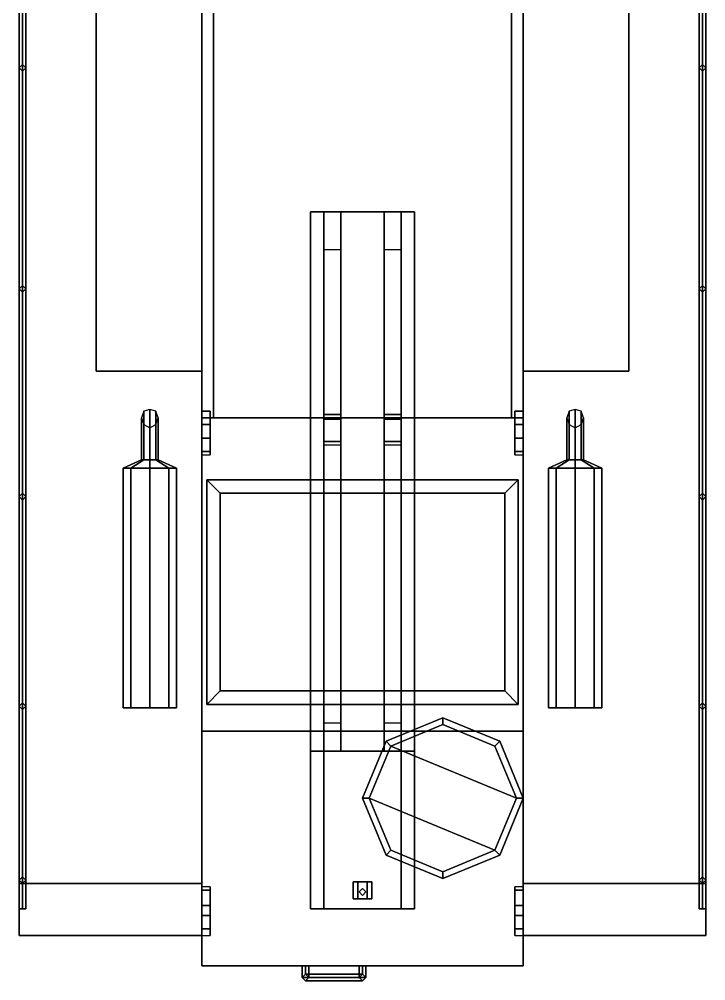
# Model space of a CAD drawing. Extents: x -2 to 2, y -5.7 to 5.8.
# Drawn here: x -2.05 to 2.05, y -5.69 to 0.05 of the extents above; entities that cross this region are included whole.
import ezdxf

# ---------------------------------------------------------------- set-up
doc = ezdxf.new("R2010")
doc.units = 0
doc.layers.get('0').update_dxf_attribs({"linetype": 'CONTINUOUS'})

msp = doc.modelspace()

# ---------------------------------------------------------------- linework, layer by layer
for points in [[(-0.96, 3.62, 0.3), (-0.96, -4.2, 0.3), (-0.96, -5.6, 0.71), (-0.96, 5.61, 0.88)], [(-0.96, 5.61, 0.88), (-0.96, -5.6, 0.71), (-0.96, -5.6, 1.4), (-0.96, 5.61, 1.4)], [(0.96, -5.6, 0.71), (0.96, -4.2, 0.3), (0.96, 3.62, 0.3), (0.96, 5.61, 0.88)], [(0.96, -5.6, 1.4), (0.96, -5.6, 0.71), (0.96, 5.61, 0.88), (0.96, 5.61, 1.4)], [(-2.05, 4.95, 1.61), (-2.05, -5.11, 1.61), (-2.05, -5.42, 1.72), (-2.05, 5.3, 1.72)], [(-2.05, 5.3, 1.72), (-2.05, -5.42, 1.72), (-0.96, -5.42, 1.72), (-0.96, 5.3, 1.72)], [(0.96, 5.3, 1.72), (0.96, -5.42, 1.72), (2.05, -5.42, 1.72), (2.05, 5.3, 1.72)], [(2.05, -5.42, 1.72), (2.05, -5.11, 1.61), (2.05, 4.95, 1.61), (2.05, 5.3, 1.72)], [(-0.96, 4.95, 1.61), (-0.96, -5.11, 1.61), (-2.05, -5.11, 1.61), (-2.05, 4.95, 1.61)], [(2.05, 4.95, 1.61), (2.05, -5.11, 1.61), (0.96, -5.11, 1.61), (0.96, 4.95, 1.61)], [(-0.96, 4.13, 2.35), (-0.96, -2.33, 2.35), (-0.89, -2.33, 2.35), (-0.89, 4.13, 2.35)], [(-0.96, 4.13, 1.4), (-0.96, -2.33, 1.4), (-0.96, -2.33, 2.35), (-0.96, 4.13, 2.35)], [(-0.89, 4.13, 1.4), (-0.89, -2.33, 1.4), (0.89, -2.33, 1.4), (0.89, 4.13, 1.4)], [(-0.89, -2.33, 2.35), (-0.89, -2.33, 1.4), (-0.89, 4.13, 1.4), (-0.89, 4.13, 2.35)], [(0.89, 4.13, 1.4), (0.89, -2.33, 1.4), (0.89, -2.33, 2.35), (0.89, 4.13, 2.35)], [(0.89, 4.13, 2.35), (0.89, -2.33, 2.35), (0.96, -2.33, 2.35), (0.96, 4.13, 2.35)], [(0.96, -2.33, 2.35), (0.96, -2.33, 1.4), (0.96, 4.13, 1.4), (0.96, 4.13, 2.35)], [(0.96, 3.62, 0.3), (0.96, -4.2, 0.3), (-0.96, -4.2, 0.3), (-0.96, 3.62, 0.3)], [(-1.59, 2.71, 1.72), (-1.59, -2.05, 1.72), (-1.59, -2.05, 2.35), (-1.59, 2.37, 2.35)], [(1.59, -2.05, 2.35), (1.59, -2.05, 1.72), (1.59, 2.71, 1.72), (1.59, 2.37, 2.35)], [(-2.05, -5.26, 3.27), (-2.03, -5.26, 3.29), (-2.03, 2.43, 3.29), (-2.05, 2.43, 3.27)], [(-2.03, -5.26, 3.25), (-2.05, -5.26, 3.27), (-2.05, 2.43, 3.27), (-2.03, 2.43, 3.25)], [(-2.03, -5.26, 3.29), (-2.01, -5.26, 3.27), (-2.01, 2.43, 3.27), (-2.03, 2.43, 3.29)], [(-2.01, -5.26, 3.27), (-2.03, -5.26, 3.25), (-2.03, 2.43, 3.25), (-2.01, 2.43, 3.27)], [(2.01, -5.26, 3.27), (2.03, -5.26, 3.29), (2.03, 2.43, 3.29), (2.01, 2.43, 3.27)], [(2.03, -5.26, 3.25), (2.01, -5.26, 3.27), (2.01, 2.43, 3.27), (2.03, 2.43, 3.25)], [(2.03, -5.26, 3.29), (2.05, -5.26, 3.27), (2.05, 2.43, 3.27), (2.03, 2.43, 3.29)], [(2.05, -5.26, 3.27), (2.03, -5.26, 3.25), (2.03, 2.43, 3.25), (2.05, 2.43, 3.27)], [(-2.05, 2.37, 2.35), (-2.05, -5.42, 2.35), (-0.96, -5.42, 2.35), (-0.96, 2.37, 2.35)], [(-0.96, 2.37, 2.24), (-0.96, -5.42, 2.24), (-2.05, -5.42, 2.24), (-2.05, 2.37, 2.24)], [(-2.05, 2.37, 2.24), (-2.05, -5.42, 2.24), (-2.05, -5.42, 2.35), (-2.05, 2.37, 2.35)], [(-1.59, 2.37, 2.35), (-1.59, -2.05, 2.35), (-0.96, -2.05, 2.35), (-0.96, 2.37, 2.35)], [(0.96, 2.37, 2.35), (0.96, -2.05, 2.35), (1.59, -2.05, 2.35), (1.59, 2.37, 2.35)], [(2.05, 2.37, 2.24), (2.05, -5.42, 2.24), (0.96, -5.42, 2.24), (0.96, 2.37, 2.24)], [(0.96, 2.37, 2.35), (0.96, -5.42, 2.35), (2.05, -5.42, 2.35), (2.05, 2.37, 2.35)], [(2.05, -5.42, 2.35), (2.05, -5.42, 2.24), (2.05, 2.37, 2.24), (2.05, 2.37, 2.35)], [(-2.03, -0.22, 2.35), (-2.05, -0.24, 2.35), (-2.05, -0.24, 3.27), (-2.03, -0.22, 3.25)], [(-2.01, -0.24, 2.35), (-2.03, -0.22, 2.35), (-2.03, -0.22, 3.25), (-2.01, -0.24, 3.27)], [(2.03, -0.22, 2.35), (2.01, -0.24, 2.35), (2.01, -0.24, 3.27), (2.03, -0.22, 3.25)], [(2.05, -0.24, 2.35), (2.03, -0.22, 2.35), (2.03, -0.22, 3.25), (2.05, -0.24, 3.27)], [(-2.05, -0.24, 2.35), (-2.03, -0.26, 2.35), (-2.03, -0.26, 3.25), (-2.05, -0.24, 3.27)], [(-2.03, -0.26, 2.35), (-2.01, -0.24, 2.35), (-2.01, -0.24, 3.27), (-2.03, -0.26, 3.25)], [(2.01, -0.24, 2.35), (2.03, -0.26, 2.35), (2.03, -0.26, 3.25), (2.01, -0.24, 3.27)], [(2.03, -0.26, 2.35), (2.05, -0.24, 2.35), (2.05, -0.24, 3.27), (2.03, -0.26, 3.25)], [(-0.23, -4.32, 3.2), (-0.23, -1.1, 3.2), (-0.31, -1.1, 3.3), (-0.31, -4.32, 3.3)], [(-0.23, -1.1, 3.2), (-0.23, -1.1, 3.09), (-0.31, -1.1, 3.25), (-0.31, -1.1, 3.3)], [(-0.31, -1.1, 3.3), (-0.31, -1.1, 3.25), (-0.31, -4.32, 3.25), (-0.31, -4.32, 3.3)], [(-0.31, -4.32, 3.25), (-0.31, -1.1, 3.25), (-0.23, -1.1, 3.09), (-0.23, -4.32, 3.09)], [(0.23, -1.1, 3.09), (0.23, -4.32, 3.09), (-0.23, -4.32, 3.09), (-0.23, -1.1, 3.09)], [(0.23, -1.1, 3.2), (0.23, -1.1, 3.09), (-0.23, -1.1, 3.09), (-0.23, -1.1, 3.2)], [(-0.23, -1.1, 3.2), (-0.23, -4.32, 3.2), (0.23, -4.32, 3.2), (0.23, -1.1, 3.2)], [(-0.23, -2.31, 2.77), (-0.23, -1.1, 3.04), (-0.23, -1.1, 2.83), (-0.23, -2.31, 2.63)], [(-0.13, -2.31, 2.77), (-0.13, -1.1, 3.04), (-0.23, -1.1, 3.04), (-0.23, -2.31, 2.77)], [(-0.23, -4.32, 3.09), (-0.23, -1.1, 3.09), (-0.23, -1.1, 2.99), (-0.23, -4.32, 2.99)], [(-0.23, -2.31, 2.63), (-0.23, -1.1, 2.83), (-0.13, -1.1, 2.83), (-0.13, -2.31, 2.63)], [(-0.23, -1.1, 2.83), (-0.23, -1.1, 3.09), (-0.13, -1.1, 3.09), (-0.13, -1.1, 2.83)], [(-0.13, -1.1, 2.83), (-0.13, -1.1, 3.04), (-0.13, -2.31, 2.77), (-0.13, -2.31, 2.63)], [(-0.13, -1.1, 2.99), (-0.13, -1.1, 3.09), (-0.13, -4.32, 3.09), (-0.13, -4.32, 2.99)], [(0.13, -2.31, 2.63), (0.13, -1.1, 2.83), (0.23, -1.1, 2.83), (0.23, -2.31, 2.63)], [(0.23, -2.31, 2.77), (0.23, -1.1, 3.04), (0.13, -1.1, 3.04), (0.13, -2.31, 2.77)], [(0.13, -2.31, 2.77), (0.13, -1.1, 3.04), (0.13, -1.1, 2.83), (0.13, -2.31, 2.63)], [(0.13, -4.32, 3.09), (0.13, -1.1, 3.09), (0.13, -1.1, 2.99), (0.13, -4.32, 2.99)], [(0.13, -1.1, 2.83), (0.13, -1.1, 3.09), (0.23, -1.1, 3.09), (0.23, -1.1, 2.83)], [(0.31, -1.1, 3.25), (0.31, -4.32, 3.25), (0.23, -4.32, 3.09), (0.23, -1.1, 3.09)], [(0.23, -1.1, 3.2), (0.23, -4.32, 3.2), (0.31, -4.32, 3.3), (0.31, -1.1, 3.3)], [(0.31, -1.1, 3.3), (0.31, -1.1, 3.25), (0.23, -1.1, 3.09), (0.23, -1.1, 3.2)], [(0.23, -1.1, 2.83), (0.23, -1.1, 3.04), (0.23, -2.31, 2.77), (0.23, -2.31, 2.63)], [(0.23, -1.1, 2.99), (0.23, -1.1, 3.09), (0.23, -4.32, 3.09), (0.23, -4.32, 2.99)], [(0.31, -4.32, 3.3), (0.31, -4.32, 3.25), (0.31, -1.1, 3.25), (0.31, -1.1, 3.3)], [(-0.13, -1.3241, 2.99), (-0.13, -4.1525, 2.99), (-0.23, -4.1525, 2.99), (-0.23, -1.3241, 2.99)], [(0.23, -1.3241, 2.99), (0.23, -4.1525, 2.99), (0.13, -4.1525, 2.99), (0.13, -1.3241, 2.99)], [(-2.03, -1.54, 2.35), (-2.05, -1.56, 2.35), (-2.05, -1.56, 3.27), (-2.03, -1.54, 3.25)], [(-2.01, -1.56, 2.35), (-2.03, -1.54, 2.35), (-2.03, -1.54, 3.25), (-2.01, -1.56, 3.27)], [(2.03, -1.54, 2.35), (2.01, -1.56, 2.35), (2.01, -1.56, 3.27), (2.03, -1.54, 3.25)], [(2.05, -1.56, 2.35), (2.03, -1.54, 2.35), (2.03, -1.54, 3.25), (2.05, -1.56, 3.27)], [(-2.05, -1.56, 2.35), (-2.03, -1.58, 2.35), (-2.03, -1.58, 3.25), (-2.05, -1.56, 3.27)], [(-2.03, -1.58, 2.35), (-2.01, -1.56, 2.35), (-2.01, -1.56, 3.27), (-2.03, -1.58, 3.25)], [(2.01, -1.56, 2.35), (2.03, -1.58, 2.35), (2.03, -1.58, 3.25), (2.01, -1.56, 3.27)], [(2.03, -1.58, 2.35), (2.05, -1.56, 2.35), (2.05, -1.56, 3.27), (2.03, -1.58, 3.25)], [(-1.59, -2.05, 2.35), (-1.59, -2.05, 1.72), (-0.96, -2.05, 1.72), (-0.96, -2.05, 2.35)], [(0.96, -2.05, 2.35), (0.96, -2.05, 1.72), (1.59, -2.05, 1.72), (1.59, -2.05, 2.35)], [(-1.3054, -2.29, 1.9654), (-1.32, -2.33, 1.93), (-1.32, -2.58, 1.93), (-1.3054, -2.58, 1.9654)], [(-1.27, -2.28, 1.98), (-1.3054, -2.29, 1.9654), (-1.3054, -2.58, 1.9654), (-1.27, -2.58, 1.98)], [(-1.2346, -2.29, 1.9654), (-1.27, -2.28, 1.98), (-1.27, -2.58, 1.98), (-1.2346, -2.58, 1.9654)], [(-1.22, -2.33, 1.93), (-1.2346, -2.29, 1.9654), (-1.2346, -2.58, 1.9654), (-1.22, -2.58, 1.93)], [(-0.91, -2.29, 2.48), (-0.91, -2.29, 2.35), (-0.96, -2.29, 2.35), (-0.96, -2.29, 2.48)], [(-0.91, -2.37, 2.55), (-0.91, -2.29, 2.48), (-0.96, -2.29, 2.48), (-0.96, -2.37, 2.55)], [(-0.96, -2.37, 2.55), (-0.96, -2.29, 2.48), (-0.96, -2.53, 2.48), (-0.96, -2.45, 2.55)], [(-0.96, -2.29, 2.48), (-0.96, -2.29, 2.35), (-0.96, -2.55, 2.35), (-0.96, -2.53, 2.48)], [(-0.91, -2.53, 2.48), (-0.91, -2.29, 2.48), (-0.91, -2.37, 2.55), (-0.91, -2.45, 2.55)], [(-0.91, -2.55, 2.35), (-0.91, -2.29, 2.35), (-0.91, -2.29, 2.48), (-0.91, -2.53, 2.48)], [(0.91, -2.29, 2.48), (0.91, -2.29, 2.35), (0.91, -2.55, 2.35), (0.91, -2.53, 2.48)], [(0.91, -2.37, 2.55), (0.91, -2.29, 2.48), (0.91, -2.53, 2.48), (0.91, -2.45, 2.55)], [(0.96, -2.37, 2.55), (0.96, -2.29, 2.48), (0.91, -2.29, 2.48), (0.91, -2.37, 2.55)], [(0.96, -2.29, 2.48), (0.96, -2.29, 2.35), (0.91, -2.29, 2.35), (0.91, -2.29, 2.48)], [(0.96, -2.55, 2.35), (0.96, -2.29, 2.35), (0.96, -2.29, 2.48), (0.96, -2.53, 2.48)], [(0.96, -2.53, 2.48), (0.96, -2.29, 2.48), (0.96, -2.37, 2.55), (0.96, -2.45, 2.55)], [(1.2346, -2.29, 1.9654), (1.22, -2.33, 1.93), (1.22, -2.58, 1.93), (1.2346, -2.58, 1.9654)], [(1.27, -2.28, 1.98), (1.2346, -2.29, 1.9654), (1.2346, -2.58, 1.9654), (1.27, -2.58, 1.98)], [(1.3054, -2.29, 1.9654), (1.27, -2.28, 1.98), (1.27, -2.58, 1.98), (1.3054, -2.58, 1.9654)], [(1.32, -2.33, 1.93), (1.3054, -2.29, 1.9654), (1.3054, -2.58, 1.9654), (1.32, -2.58, 1.93)], [(-1.32, -2.33, 1.93), (-1.3054, -2.37, 1.8946), (-1.3054, -2.58, 1.8946), (-1.32, -2.58, 1.93)], [(-1.2346, -2.37, 1.8946), (-1.22, -2.33, 1.93), (-1.22, -2.58, 1.93), (-1.2346, -2.58, 1.8946)], [(-0.96, -2.33, 1.4), (-0.96, -5.6, 1.4), (-0.96, -5.6, 2.35), (-0.96, -2.33, 2.35)], [(-0.96, -2.33, 2.35), (-0.96, -5.6, 2.35), (0.96, -5.6, 2.35), (0.96, -2.33, 2.35)], [(0.89, -2.33, 2.35), (0.89, -2.33, 1.4), (-0.89, -2.33, 1.4), (-0.89, -2.33, 2.35)], [(-0.23, -2.31, 2.63), (-0.23, -2.34, 2.35), (-0.23, -2.49, 2.35), (-0.23, -2.47, 2.65)], [(-0.13, -2.31, 2.63), (-0.13, -2.34, 2.35), (-0.23, -2.34, 2.35), (-0.23, -2.31, 2.63)], [(-0.23, -4.32, 3.01), (-0.23, -2.31, 2.77), (-0.23, -2.31, 2.63), (-0.23, -4.32, 2.88)], [(-0.13, -4.32, 3.01), (-0.13, -2.31, 2.77), (-0.23, -2.31, 2.77), (-0.23, -4.32, 3.01)], [(-0.13, -2.49, 2.35), (-0.13, -2.34, 2.35), (-0.13, -2.31, 2.63), (-0.13, -2.47, 2.65)], [(-0.13, -2.31, 2.63), (-0.13, -2.31, 2.77), (-0.13, -4.32, 3.01), (-0.13, -4.32, 2.88)], [(0.23, -4.32, 3.01), (0.23, -2.31, 2.77), (0.13, -2.31, 2.77), (0.13, -4.32, 3.01)], [(0.13, -4.32, 3.01), (0.13, -2.31, 2.77), (0.13, -2.31, 2.63), (0.13, -4.32, 2.88)], [(0.13, -2.31, 2.63), (0.13, -2.34, 2.35), (0.13, -2.49, 2.35), (0.13, -2.47, 2.65)], [(0.23, -2.31, 2.63), (0.23, -2.34, 2.35), (0.13, -2.34, 2.35), (0.13, -2.31, 2.63)], [(0.23, -2.31, 2.63), (0.23, -2.31, 2.77), (0.23, -4.32, 3.01), (0.23, -4.32, 2.88)], [(0.23, -2.49, 2.35), (0.23, -2.34, 2.35), (0.23, -2.31, 2.63), (0.23, -2.47, 2.65)], [(0.96, -5.6, 2.35), (0.96, -5.6, 1.4), (0.96, -2.33, 1.4), (0.96, -2.33, 2.35)], [(1.22, -2.33, 1.93), (1.2346, -2.37, 1.8946), (1.2346, -2.58, 1.8946), (1.22, -2.58, 1.93)], [(1.3054, -2.37, 1.8946), (1.32, -2.33, 1.93), (1.32, -2.58, 1.93), (1.3054, -2.58, 1.8946)], [(-1.3054, -2.37, 1.8946), (-1.27, -2.39, 1.88), (-1.27, -2.58, 1.88), (-1.3054, -2.58, 1.8946)], [(-1.27, -2.39, 1.88), (-1.2346, -2.37, 1.8946), (-1.2346, -2.58, 1.8946), (-1.27, -2.58, 1.88)], [(-0.91, -2.45, 2.55), (-0.91, -2.37, 2.55), (-0.96, -2.37, 2.55), (-0.96, -2.45, 2.55)], [(0.96, -2.45, 2.55), (0.96, -2.37, 2.55), (0.91, -2.37, 2.55), (0.91, -2.45, 2.55)], [(1.2346, -2.37, 1.8946), (1.27, -2.39, 1.88), (1.27, -2.58, 1.88), (1.2346, -2.58, 1.8946)], [(1.27, -2.39, 1.88), (1.3054, -2.37, 1.8946), (1.3054, -2.58, 1.8946), (1.27, -2.58, 1.88)], [(-0.96, -2.45, 2.55), (-0.96, -2.53, 2.48), (-0.91, -2.53, 2.48), (-0.91, -2.45, 2.55)], [(0.91, -2.45, 2.55), (0.91, -2.53, 2.48), (0.96, -2.53, 2.48), (0.96, -2.45, 2.55)], [(-0.13, -2.47, 2.6499), (-0.13, -4.32, 2.88), (-0.23, -4.32, 2.88), (-0.23, -2.47, 2.6499)], [(-0.13, -2.49, 2.35), (-0.13, -2.47, 2.65), (-0.23, -2.47, 2.65), (-0.23, -2.49, 2.35)], [(0.23, -2.49, 2.35), (0.23, -2.47, 2.65), (0.13, -2.47, 2.65), (0.13, -2.49, 2.35)], [(0.23, -2.47, 2.6499), (0.23, -4.32, 2.88), (0.13, -4.32, 2.88), (0.13, -2.47, 2.6499)], [(-1.43, -2.63, 1.93), (-1.3831, -2.63, 2.0431), (-1.3054, -2.58, 1.9654), (-1.32, -2.58, 1.93)], [(-1.3831, -2.63, 1.8169), (-1.43, -2.63, 1.93), (-1.32, -2.58, 1.93), (-1.3054, -2.58, 1.8946)], [(-1.3831, -2.63, 2.0431), (-1.27, -2.63, 2.09), (-1.27, -2.58, 1.98), (-1.3054, -2.58, 1.9654)], [(-1.27, -2.63, 1.77), (-1.3831, -2.63, 1.8169), (-1.3054, -2.58, 1.8946), (-1.27, -2.58, 1.88)], [(-1.27, -2.63, 2.09), (-1.1569, -2.63, 2.0431), (-1.2346, -2.58, 1.9654), (-1.27, -2.58, 1.98)], [(-1.1569, -2.63, 1.8169), (-1.27, -2.63, 1.77), (-1.27, -2.58, 1.88), (-1.2346, -2.58, 1.8946)], [(-1.1569, -2.63, 2.0431), (-1.11, -2.63, 1.93), (-1.22, -2.58, 1.93), (-1.2346, -2.58, 1.9654)], [(-1.11, -2.63, 1.93), (-1.1569, -2.63, 1.8169), (-1.2346, -2.58, 1.8946), (-1.22, -2.58, 1.93)], [(-0.96, -2.53, 2.48), (-0.96, -2.55, 2.35), (-0.91, -2.55, 2.35), (-0.91, -2.53, 2.48)], [(0.91, -2.53, 2.48), (0.91, -2.55, 2.35), (0.96, -2.55, 2.35), (0.96, -2.53, 2.48)], [(1.1569, -2.63, 1.8169), (1.11, -2.63, 1.93), (1.22, -2.58, 1.93), (1.2346, -2.58, 1.8946)], [(1.11, -2.63, 1.93), (1.1569, -2.63, 2.0431), (1.2346, -2.58, 1.9654), (1.22, -2.58, 1.93)], [(1.27, -2.63, 1.77), (1.1569, -2.63, 1.8169), (1.2346, -2.58, 1.8946), (1.27, -2.58, 1.88)], [(1.1569, -2.63, 2.0431), (1.27, -2.63, 2.09), (1.27, -2.58, 1.98), (1.2346, -2.58, 1.9654)], [(1.3831, -2.63, 1.8169), (1.27, -2.63, 1.77), (1.27, -2.58, 1.88), (1.3054, -2.58, 1.8946)], [(1.27, -2.63, 2.09), (1.3831, -2.63, 2.0431), (1.3054, -2.58, 1.9654), (1.27, -2.58, 1.98)], [(1.43, -2.63, 1.93), (1.3831, -2.63, 1.8169), (1.3054, -2.58, 1.8946), (1.32, -2.58, 1.93)], [(1.3831, -2.63, 2.0431), (1.43, -2.63, 1.93), (1.32, -2.58, 1.93), (1.3054, -2.58, 1.9654)], [(-1.43, -2.63, 1.93), (-1.3831, -2.63, 1.8169), (-1.3831, -4.06, 1.8169), (-1.43, -4.06, 1.93)], [(-1.3831, -2.63, 2.0431), (-1.43, -2.63, 1.93), (-1.43, -4.06, 1.93), (-1.3831, -4.06, 2.0431)], [(-1.3831, -2.63, 1.8169), (-1.27, -2.63, 1.77), (-1.27, -4.06, 1.77), (-1.3831, -4.06, 1.8169)], [(-1.27, -2.63, 2.09), (-1.3831, -2.63, 2.0431), (-1.3831, -4.06, 2.0431), (-1.27, -4.06, 2.09)], [(-1.27, -2.63, 1.77), (-1.1569, -2.63, 1.8169), (-1.1569, -4.06, 1.8169), (-1.27, -4.06, 1.77)], [(-1.1569, -2.63, 2.0431), (-1.27, -2.63, 2.09), (-1.27, -4.06, 2.09), (-1.1569, -4.06, 2.0431)], [(-1.1569, -2.63, 1.8169), (-1.11, -2.63, 1.93), (-1.11, -4.06, 1.93), (-1.1569, -4.06, 1.8169)], [(-1.11, -2.63, 1.93), (-1.1569, -2.63, 2.0431), (-1.1569, -4.06, 2.0431), (-1.11, -4.06, 1.93)], [(1.1569, -2.63, 2.0431), (1.11, -2.63, 1.93), (1.11, -4.06, 1.93), (1.1569, -4.06, 2.0431)], [(1.11, -2.63, 1.93), (1.1569, -2.63, 1.8169), (1.1569, -4.06, 1.8169), (1.11, -4.06, 1.93)], [(1.27, -2.63, 2.09), (1.1569, -2.63, 2.0431), (1.1569, -4.06, 2.0431), (1.27, -4.06, 2.09)], [(1.1569, -2.63, 1.8169), (1.27, -2.63, 1.77), (1.27, -4.06, 1.77), (1.1569, -4.06, 1.8169)], [(1.3831, -2.63, 2.0431), (1.27, -2.63, 2.09), (1.27, -4.06, 2.09), (1.3831, -4.06, 2.0431)], [(1.27, -2.63, 1.77), (1.3831, -2.63, 1.8169), (1.3831, -4.06, 1.8169), (1.27, -4.06, 1.77)], [(1.43, -2.63, 1.93), (1.3831, -2.63, 2.0431), (1.3831, -4.06, 2.0431), (1.43, -4.06, 1.93)], [(1.3831, -2.63, 1.8169), (1.43, -2.63, 1.93), (1.43, -4.06, 1.93), (1.3831, -4.06, 1.8169)], [(-0.93, -2.7, 2.35), (-0.93, -4.04, 2.35), (-0.93, -4.04, 2.59), (-0.93, -2.7, 2.59)], [(0.93, -2.7, 2.59), (0.93, -2.7, 2.35), (-0.93, -2.7, 2.35), (-0.93, -2.7, 2.59)], [(-0.93, -2.7, 2.59), (-0.93, -4.04, 2.59), (-0.85, -3.96, 2.69), (-0.85, -2.78, 2.69)], [(0.85, -2.78, 2.69), (0.93, -2.7, 2.59), (-0.93, -2.7, 2.59), (-0.85, -2.78, 2.69)], [(0.85, -3.96, 2.69), (0.93, -4.04, 2.59), (0.93, -2.7, 2.59), (0.85, -2.78, 2.69)], [(0.93, -4.04, 2.59), (0.93, -4.04, 2.35), (0.93, -2.7, 2.35), (0.93, -2.7, 2.59)], [(-2.03, -2.78, 2.35), (-2.05, -2.8, 2.35), (-2.05, -2.8, 3.27), (-2.03, -2.78, 3.25)], [(-2.05, -2.8, 2.35), (-2.03, -2.82, 2.35), (-2.03, -2.82, 3.25), (-2.05, -2.8, 3.27)], [(-2.01, -2.8, 2.35), (-2.03, -2.78, 2.35), (-2.03, -2.78, 3.25), (-2.01, -2.8, 3.27)], [(-2.03, -2.82, 2.35), (-2.01, -2.8, 2.35), (-2.01, -2.8, 3.27), (-2.03, -2.82, 3.25)], [(-0.85, -2.78, 2.69), (-0.85, -3.96, 2.69), (0.85, -3.96, 2.69), (0.85, -2.78, 2.69)], [(2.03, -2.78, 2.35), (2.01, -2.8, 2.35), (2.01, -2.8, 3.27), (2.03, -2.78, 3.25)], [(2.01, -2.8, 2.35), (2.03, -2.82, 2.35), (2.03, -2.82, 3.25), (2.01, -2.8, 3.27)], [(2.05, -2.8, 2.35), (2.03, -2.78, 2.35), (2.03, -2.78, 3.25), (2.05, -2.8, 3.27)], [(2.03, -2.82, 2.35), (2.05, -2.8, 2.35), (2.05, -2.8, 3.27), (2.03, -2.82, 3.25)], [(-0.85, -3.96, 2.69), (-0.93, -4.04, 2.59), (0.93, -4.04, 2.59), (0.85, -3.96, 2.69)], [(-2.03, -4.03, 2.35), (-2.05, -4.05, 2.35), (-2.05, -4.05, 3.27), (-2.03, -4.03, 3.25)], [(-2.05, -4.05, 2.35), (-2.03, -4.07, 2.35), (-2.03, -4.07, 3.25), (-2.05, -4.05, 3.27)], [(-2.01, -4.05, 2.35), (-2.03, -4.03, 2.35), (-2.03, -4.03, 3.25), (-2.01, -4.05, 3.27)], [(-2.03, -4.07, 2.35), (-2.01, -4.05, 2.35), (-2.01, -4.05, 3.27), (-2.03, -4.07, 3.25)], [(-1.1569, -4.06, 1.8169), (-1.43, -4.06, 1.93), (-1.3831, -4.06, 1.8169), (-1.27, -4.06, 1.77)], [(-1.11, -4.06, 1.93), (-1.3831, -4.06, 2.0431), (-1.43, -4.06, 1.93), (-1.1569, -4.06, 1.8169)], [(-1.1569, -4.06, 2.0431), (-1.27, -4.06, 2.09), (-1.3831, -4.06, 2.0431), (-1.11, -4.06, 1.93)], [(-0.93, -4.04, 2.59), (-0.93, -4.04, 2.35), (0.93, -4.04, 2.35), (0.93, -4.04, 2.59)], [(1.43, -4.06, 1.93), (1.1569, -4.06, 2.0431), (1.11, -4.06, 1.93), (1.3831, -4.06, 1.8169)], [(1.3831, -4.06, 1.8169), (1.11, -4.06, 1.93), (1.1569, -4.06, 1.8169), (1.27, -4.06, 1.77)], [(1.3831, -4.06, 2.0431), (1.27, -4.06, 2.09), (1.1569, -4.06, 2.0431), (1.43, -4.06, 1.93)], [(2.03, -4.03, 2.35), (2.01, -4.05, 2.35), (2.01, -4.05, 3.27), (2.03, -4.03, 3.25)], [(2.01, -4.05, 2.35), (2.03, -4.07, 2.35), (2.03, -4.07, 3.25), (2.01, -4.05, 3.27)], [(2.05, -4.05, 2.35), (2.03, -4.03, 2.35), (2.03, -4.03, 3.25), (2.05, -4.05, 3.27)], [(2.03, -4.07, 2.35), (2.05, -4.05, 2.35), (2.05, -4.05, 3.27), (2.03, -4.07, 3.25)], [(0.48, -4.12, 2.69), (0.1406, -4.2606, 2.69), (0.1689, -4.2889, 2.72), (0.48, -4.16, 2.72)], [(0.48, -4.12, 2.35), (0.1406, -4.2606, 2.35), (0.1406, -4.2606, 2.69), (0.48, -4.12, 2.69)], [(0.8194, -4.2606, 2.69), (0.48, -4.12, 2.69), (0.48, -4.16, 2.72), (0.7911, -4.2889, 2.72)], [(0.8194, -4.2606, 2.35), (0.48, -4.12, 2.35), (0.48, -4.12, 2.69), (0.8194, -4.2606, 2.69)], [(0.7911, -4.2889, 2.72), (0.48, -4.16, 2.72), (0.1689, -4.2889, 2.72), (0.92, -4.6, 2.72)], [(-0.96, -5.6, 0.71), (-0.96, -4.2, 0.3), (0.96, -4.2, 0.3), (0.96, -5.6, 0.71)], [(0.1406, -4.2606, 2.69), (0, -4.6, 2.69), (0.04, -4.6, 2.72), (0.1689, -4.2889, 2.72)], [(0.1406, -4.2606, 2.35), (0, -4.6, 2.35), (0, -4.6, 2.69), (0.1406, -4.2606, 2.69)], [(0.92, -4.6, 2.72), (0.1689, -4.2889, 2.72), (0.04, -4.6, 2.72), (0.7911, -4.9111, 2.72)], [(0.96, -4.6, 2.69), (0.8194, -4.2606, 2.69), (0.7911, -4.2889, 2.72), (0.92, -4.6, 2.72)], [(0.96, -4.6, 2.35), (0.8194, -4.2606, 2.35), (0.8194, -4.2606, 2.69), (0.96, -4.6, 2.69)], [(-0.23, -5.26, 3.2), (-0.23, -4.32, 3.2), (-0.31, -4.32, 3.3), (-0.31, -5.26, 3.3)], [(-0.31, -5.26, 3.25), (-0.31, -4.32, 3.25), (-0.23, -4.32, 3.09), (-0.23, -5.26, 3.13)], [(-0.31, -4.32, 3.3), (-0.31, -4.32, 3.25), (-0.31, -5.26, 3.25), (-0.31, -5.26, 3.3)], [(-0.23, -4.32, 3.2), (-0.23, -5.26, 3.2), (0.23, -5.26, 3.2), (0.23, -4.32, 3.2)], [(0.23, -4.32, 3.09), (0.23, -5.26, 3.13), (-0.23, -5.26, 3.13), (-0.23, -4.32, 3.09)], [(-0.13, -4.32, 2.88), (-0.13, -4.32, 3.09), (-0.23, -4.32, 3.09), (-0.23, -4.32, 2.88)], [(0.23, -4.32, 2.88), (0.23, -4.32, 3.09), (0.13, -4.32, 3.09), (0.13, -4.32, 2.88)], [(0.23, -4.32, 3.2), (0.23, -5.26, 3.2), (0.31, -5.26, 3.3), (0.31, -4.32, 3.3)], [(0.31, -4.32, 3.25), (0.31, -5.26, 3.25), (0.23, -5.26, 3.13), (0.23, -4.32, 3.09)], [(0.31, -5.26, 3.3), (0.31, -5.26, 3.25), (0.31, -4.32, 3.25), (0.31, -4.32, 3.3)], [(0, -4.6, 2.69), (0.1406, -4.9394, 2.69), (0.1689, -4.9111, 2.72), (0.04, -4.6, 2.72)], [(0, -4.6, 2.35), (0.1406, -4.9394, 2.35), (0.1406, -4.9394, 2.69), (0, -4.6, 2.69)], [(0.7911, -4.9111, 2.72), (0.04, -4.6, 2.72), (0.1689, -4.9111, 2.72), (0.48, -5.04, 2.72)], [(0.8194, -4.9394, 2.69), (0.96, -4.6, 2.69), (0.92, -4.6, 2.72), (0.7911, -4.9111, 2.72)], [(0.8194, -4.9394, 2.35), (0.96, -4.6, 2.35), (0.96, -4.6, 2.69), (0.8194, -4.9394, 2.69)], [(0.1406, -4.9394, 2.69), (0.48, -5.08, 2.69), (0.48, -5.04, 2.72), (0.1689, -4.9111, 2.72)], [(0.48, -5.08, 2.69), (0.8194, -4.9394, 2.69), (0.7911, -4.9111, 2.72), (0.48, -5.04, 2.72)], [(0.1406, -4.9394, 2.35), (0.48, -5.08, 2.35), (0.48, -5.08, 2.69), (0.1406, -4.9394, 2.69)], [(0.48, -5.08, 2.35), (0.8194, -4.9394, 2.35), (0.8194, -4.9394, 2.69), (0.48, -5.08, 2.69)], [(-2.03, -5.07, 2.35), (-2.05, -5.09, 2.35), (-2.05, -5.09, 3.27), (-2.03, -5.07, 3.25)], [(-2.05, -5.09, 2.35), (-2.03, -5.11, 2.35), (-2.03, -5.11, 3.25), (-2.05, -5.09, 3.27)], [(-2.01, -5.09, 2.35), (-2.03, -5.07, 2.35), (-2.03, -5.07, 3.25), (-2.01, -5.09, 3.27)], [(-2.03, -5.11, 2.35), (-2.01, -5.09, 2.35), (-2.01, -5.09, 3.27), (-2.03, -5.11, 3.25)], [(-0.0275, -5.1, 3.5876), (-0.055, -5.1, 3.54), (-0.055, -5.2, 3.54), (-0.0275, -5.2, 3.5876)], [(-0.055, -5.1, 3.54), (-0.0275, -5.1, 3.4924), (-0.0275, -5.2, 3.4924), (-0.055, -5.2, 3.54)], [(0.055, -5.1, 3.54), (-0.055, -5.1, 3.54), (-0.0275, -5.1, 3.5876), (0.0275, -5.1, 3.5876)], [(0.0275, -5.1, 3.4924), (-0.0275, -5.1, 3.4924), (-0.055, -5.1, 3.54), (0.055, -5.1, 3.54)], [(0.0275, -5.1, 3.5876), (-0.0275, -5.1, 3.5876), (-0.0275, -5.2, 3.5876), (0.0275, -5.2, 3.5876)], [(-0.0275, -5.1, 3.4924), (0.0275, -5.1, 3.4924), (0.0275, -5.2, 3.4924), (-0.0275, -5.2, 3.4924)], [(0.055, -5.1, 3.54), (0.0275, -5.1, 3.5876), (0.0275, -5.2, 3.5876), (0.055, -5.2, 3.54)], [(0.0275, -5.1, 3.4924), (0.055, -5.1, 3.54), (0.055, -5.2, 3.54), (0.0275, -5.2, 3.4924)], [(2.03, -5.07, 2.35), (2.01, -5.09, 2.35), (2.01, -5.09, 3.27), (2.03, -5.07, 3.25)], [(2.01, -5.09, 2.35), (2.03, -5.11, 2.35), (2.03, -5.11, 3.25), (2.01, -5.09, 3.27)], [(2.05, -5.09, 2.35), (2.03, -5.07, 2.35), (2.03, -5.07, 3.25), (2.05, -5.09, 3.27)], [(2.03, -5.11, 2.35), (2.05, -5.09, 2.35), (2.05, -5.09, 3.27), (2.03, -5.11, 3.25)], [(-2.05, -5.42, 1.72), (-2.05, -5.11, 1.61), (-0.96, -5.11, 1.61), (-0.96, -5.42, 1.72)], [(-0.96, -5.15, 2.48), (-0.96, -5.13, 2.35), (-0.96, -5.42, 2.35), (-0.96, -5.38, 2.48)], [(-0.91, -5.15, 2.48), (-0.91, -5.13, 2.35), (-0.96, -5.13, 2.35), (-0.96, -5.15, 2.48)], [(-0.96, -5.24, 2.57), (-0.96, -5.15, 2.48), (-0.96, -5.38, 2.48), (-0.96, -5.3, 2.57)], [(-0.91, -5.24, 2.57), (-0.91, -5.15, 2.48), (-0.96, -5.15, 2.48), (-0.96, -5.24, 2.57)], [(-0.91, -5.42, 2.35), (-0.91, -5.13, 2.35), (-0.91, -5.15, 2.48), (-0.91, -5.38, 2.48)], [(-0.91, -5.38, 2.48), (-0.91, -5.15, 2.48), (-0.91, -5.24, 2.57), (-0.91, -5.3, 2.57)], [(0, -5.14, 3.2), (-0.02, -5.16, 3.2), (-0.02, -5.16, 3.5), (0, -5.14, 3.5)], [(-0.02, -5.16, 3.2), (0, -5.18, 3.2), (0, -5.18, 3.5), (-0.02, -5.16, 3.5)], [(0.02, -5.16, 3.2), (0, -5.14, 3.2), (0, -5.14, 3.5), (0.02, -5.16, 3.5)], [(0, -5.18, 3.2), (0.02, -5.16, 3.2), (0.02, -5.16, 3.5), (0, -5.18, 3.5)], [(0.96, -5.15, 2.48), (0.96, -5.13, 2.35), (0.91, -5.13, 2.35), (0.91, -5.15, 2.48)], [(0.91, -5.15, 2.48), (0.91, -5.13, 2.35), (0.91, -5.42, 2.35), (0.91, -5.38, 2.48)], [(0.96, -5.24, 2.57), (0.96, -5.15, 2.48), (0.91, -5.15, 2.48), (0.91, -5.24, 2.57)], [(0.91, -5.24, 2.57), (0.91, -5.15, 2.48), (0.91, -5.38, 2.48), (0.91, -5.3, 2.57)], [(0.96, -5.42, 1.72), (0.96, -5.11, 1.61), (2.05, -5.11, 1.61), (2.05, -5.42, 1.72)], [(0.96, -5.42, 2.35), (0.96, -5.13, 2.35), (0.96, -5.15, 2.48), (0.96, -5.38, 2.48)], [(0.96, -5.38, 2.48), (0.96, -5.15, 2.48), (0.96, -5.24, 2.57), (0.96, -5.3, 2.57)], [(0.0275, -5.2, 3.5876), (-0.0275, -5.2, 3.5876), (-0.055, -5.2, 3.54), (0.055, -5.2, 3.54)], [(0.055, -5.2, 3.54), (-0.055, -5.2, 3.54), (-0.0275, -5.2, 3.4924), (0.0275, -5.2, 3.4924)], [(-2.03, -5.26, 3.25), (-2.01, -5.26, 3.27), (-2.03, -5.26, 3.29), (-2.05, -5.26, 3.27)], [(-0.91, -5.3, 2.57), (-0.91, -5.24, 2.57), (-0.96, -5.24, 2.57), (-0.96, -5.3, 2.57)], [(-0.31, -5.26, 3.3), (-0.31, -5.26, 3.25), (-0.23, -5.26, 3.13), (-0.23, -5.26, 3.2)], [(-0.23, -5.26, 3.2), (-0.23, -5.26, 3.13), (0.23, -5.26, 3.13), (0.23, -5.26, 3.2)], [(0.23, -5.26, 3.2), (0.23, -5.26, 3.13), (0.31, -5.26, 3.25), (0.31, -5.26, 3.3)], [(0.96, -5.3, 2.57), (0.96, -5.24, 2.57), (0.91, -5.24, 2.57), (0.91, -5.3, 2.57)], [(2.03, -5.26, 3.25), (2.05, -5.26, 3.27), (2.03, -5.26, 3.29), (2.01, -5.26, 3.27)], [(-0.96, -5.3, 2.57), (-0.96, -5.38, 2.48), (-0.91, -5.38, 2.48), (-0.91, -5.3, 2.57)], [(0.91, -5.3, 2.57), (0.91, -5.38, 2.48), (0.96, -5.38, 2.48), (0.96, -5.3, 2.57)], [(-0.96, -5.38, 2.48), (-0.96, -5.42, 2.35), (-0.91, -5.42, 2.35), (-0.91, -5.38, 2.48)], [(0.91, -5.38, 2.48), (0.91, -5.42, 2.35), (0.96, -5.42, 2.35), (0.96, -5.38, 2.48)], [(-2.05, -5.42, 2.35), (-2.05, -5.42, 2.24), (-0.96, -5.42, 2.24), (-0.96, -5.42, 2.35)], [(0.96, -5.42, 2.35), (0.96, -5.42, 2.24), (2.05, -5.42, 2.24), (2.05, -5.42, 2.35)], [(-0.96, -5.6, 1.4), (-0.96, -5.6, 0.71), (0.96, -5.6, 0.71), (0.96, -5.6, 1.4)], [(-0.96, -5.6, 2.35), (-0.96, -5.6, 1.4), (0.96, -5.6, 1.4), (0.96, -5.6, 2.35)], [(-0.36, -5.6, 1.42), (-0.34, -5.6, 1.4), (-0.34, -5.65, 1.4), (-0.36, -5.67, 1.42)], [(-0.34, -5.6, 1.44), (-0.36, -5.6, 1.42), (-0.36, -5.67, 1.42), (-0.34, -5.65, 1.44)], [(-0.36, -5.6, 2.24), (-0.34, -5.6, 2.22), (-0.34, -5.65, 2.22), (-0.36, -5.67, 2.24)], [(-0.34, -5.6, 2.26), (-0.36, -5.6, 2.24), (-0.36, -5.67, 2.24), (-0.34, -5.65, 2.26)], [(-0.34, -5.6, 1.4), (-0.32, -5.6, 1.42), (-0.32, -5.67, 1.42), (-0.34, -5.65, 1.4)], [(-0.32, -5.6, 1.42), (-0.34, -5.6, 1.44), (-0.34, -5.65, 1.44), (-0.32, -5.67, 1.42)], [(-0.34, -5.6, 2.22), (-0.32, -5.6, 2.24), (-0.32, -5.67, 2.24), (-0.34, -5.65, 2.22)], [(-0.32, -5.6, 2.24), (-0.34, -5.6, 2.26), (-0.34, -5.65, 2.26), (-0.32, -5.67, 2.24)], [(-0.02, -5.6, 1.42), (0, -5.6, 1.4), (0, -5.65, 1.4), (-0.02, -5.67, 1.42)], [(0, -5.6, 1.44), (-0.02, -5.6, 1.42), (-0.02, -5.67, 1.42), (0, -5.65, 1.44)], [(-0.02, -5.6, 2.24), (0, -5.6, 2.22), (0, -5.65, 2.22), (-0.02, -5.67, 2.24)], [(0, -5.6, 2.26), (-0.02, -5.6, 2.24), (-0.02, -5.67, 2.24), (0, -5.65, 2.26)], [(0, -5.6, 1.4), (0.02, -5.6, 1.42), (0.02, -5.67, 1.42), (0, -5.65, 1.4)], [(0.02, -5.6, 1.42), (0, -5.6, 1.44), (0, -5.65, 1.44), (0.02, -5.67, 1.42)], [(0, -5.6, 2.22), (0.02, -5.6, 2.24), (0.02, -5.67, 2.24), (0, -5.65, 2.22)], [(0.02, -5.6, 2.24), (0, -5.6, 2.26), (0, -5.65, 2.26), (0.02, -5.67, 2.24)], [(-0.34, -5.65, 0.64), (-0.36, -5.67, 0.62), (-0.36, -5.67, 2.5), (-0.34, -5.65, 2.5)], [(0, -5.65, 0.64), (0.02, -5.67, 0.62), (-0.36, -5.67, 0.62), (-0.34, -5.65, 0.64)], [(-0.32, -5.67, 2.5), (-0.34, -5.65, 2.5), (-0.36, -5.67, 2.5), (-0.34, -5.69, 2.5)], [(-0.36, -5.67, 0.62), (-0.34, -5.69, 0.64), (-0.34, -5.69, 2.5), (-0.36, -5.67, 2.5)], [(0.02, -5.67, 0.62), (0, -5.69, 0.64), (-0.34, -5.69, 0.64), (-0.36, -5.67, 0.62)], [(-0.32, -5.67, 0.66), (-0.34, -5.65, 0.64), (-0.34, -5.65, 2.5), (-0.32, -5.67, 2.5)], [(0, -5.65, 1.66), (-0.02, -5.67, 1.64), (-0.32, -5.67, 1.64), (-0.34, -5.65, 1.66)], [(-0.02, -5.67, 1.68), (0, -5.65, 1.66), (-0.34, -5.65, 1.66), (-0.32, -5.67, 1.68)], [(0, -5.65, 1.33), (-0.02, -5.67, 1.31), (-0.32, -5.67, 1.31), (-0.34, -5.65, 1.33)], [(-0.02, -5.67, 1.35), (0, -5.65, 1.33), (-0.34, -5.65, 1.33), (-0.32, -5.67, 1.35)], [(0, -5.65, 0.98), (-0.02, -5.67, 0.96), (-0.32, -5.67, 0.96), (-0.34, -5.65, 0.98)], [(-0.02, -5.67, 1), (0, -5.65, 0.98), (-0.34, -5.65, 0.98), (-0.32, -5.67, 1)], [(-0.02, -5.67, 0.66), (0, -5.65, 0.64), (-0.34, -5.65, 0.64), (-0.32, -5.67, 0.66)], [(0, -5.65, 1.98), (-0.02, -5.67, 1.96), (-0.32, -5.67, 1.96), (-0.34, -5.65, 1.98)], [(-0.02, -5.67, 2), (0, -5.65, 1.98), (-0.34, -5.65, 1.98), (-0.32, -5.67, 2)], [(0, -5.65, 2.24), (-0.02, -5.67, 2.22), (-0.32, -5.67, 2.22), (-0.34, -5.65, 2.24)], [(-0.02, -5.67, 2.26), (0, -5.65, 2.24), (-0.34, -5.65, 2.24), (-0.32, -5.67, 2.26)], [(-0.34, -5.69, 0.64), (-0.32, -5.67, 0.66), (-0.32, -5.67, 2.5), (-0.34, -5.69, 2.5)], [(-0.02, -5.67, 1.64), (0, -5.69, 1.66), (-0.34, -5.69, 1.66), (-0.32, -5.67, 1.64)], [(0, -5.69, 1.66), (-0.02, -5.67, 1.68), (-0.32, -5.67, 1.68), (-0.34, -5.69, 1.66)], [(-0.02, -5.67, 1.31), (0, -5.69, 1.33), (-0.34, -5.69, 1.33), (-0.32, -5.67, 1.31)], [(0, -5.69, 1.33), (-0.02, -5.67, 1.35), (-0.32, -5.67, 1.35), (-0.34, -5.69, 1.33)], [(-0.02, -5.67, 0.96), (0, -5.69, 0.98), (-0.34, -5.69, 0.98), (-0.32, -5.67, 0.96)], [(0, -5.69, 0.98), (-0.02, -5.67, 1), (-0.32, -5.67, 1), (-0.34, -5.69, 0.98)], [(0, -5.69, 0.64), (-0.02, -5.67, 0.66), (-0.32, -5.67, 0.66), (-0.34, -5.69, 0.64)], [(-0.02, -5.67, 1.96), (0, -5.69, 1.98), (-0.34, -5.69, 1.98), (-0.32, -5.67, 1.96)], [(0, -5.69, 1.98), (-0.02, -5.67, 2), (-0.32, -5.67, 2), (-0.34, -5.69, 1.98)], [(-0.02, -5.67, 2.22), (0, -5.69, 2.24), (-0.34, -5.69, 2.24), (-0.32, -5.67, 2.22)], [(0, -5.69, 2.24), (-0.02, -5.67, 2.26), (-0.32, -5.67, 2.26), (-0.34, -5.69, 2.24)], [(0, -5.65, 0.64), (-0.02, -5.67, 0.66), (-0.02, -5.67, 2.5), (0, -5.65, 2.5)], [(0.02, -5.67, 2.5), (0, -5.65, 2.5), (-0.02, -5.67, 2.5), (0, -5.69, 2.5)], [(-0.02, -5.67, 0.66), (0, -5.69, 0.64), (0, -5.69, 2.5), (-0.02, -5.67, 2.5)], [(0.02, -5.67, 0.62), (0, -5.65, 0.64), (0, -5.65, 2.5), (0.02, -5.67, 2.5)], [(0, -5.69, 0.64), (0.02, -5.67, 0.62), (0.02, -5.67, 2.5), (0, -5.69, 2.5)]]:
    msp.add_3dface(points)

doc.saveas('drawing.dxf')
